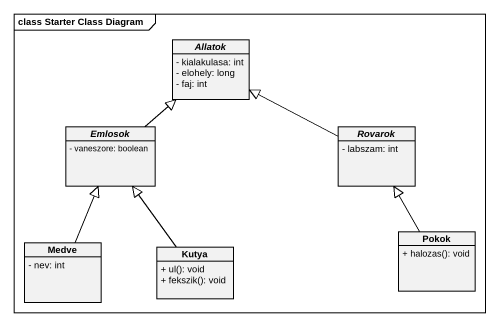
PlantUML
@startuml
mainframe class Starter Class Diagram
hide circle
hide empty members
skinparam classAttributeIconSize 0
abstract class Allatok {
  - kialakulasa: int
  - elohely: long
  - faj: int
}
abstract class Emlosok {
  - vaneszore: boolean
}
abstract class Rovarok {
  - labszam: int
}
class Medve {
  - nev: int
}
class Kutya {
  + ul(): void
  + fekszik(): void
}
class Pokok {
  + halozas(): void
}
Emlosok -up-|> Allatok
Rovarok -left-|> Allatok
Medve -up-|> Emlosok
Kutya -up-|> Emlosok
Pokok -up-|> Rovarok
@enduml
